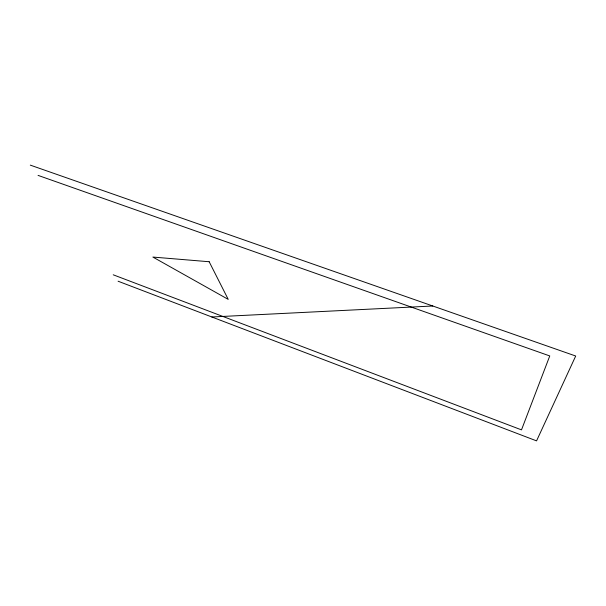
<?xml version="1.0" encoding="UTF-8"?>
<svg xmlns="http://www.w3.org/2000/svg" width="606" height="606" viewBox="0 0 606 606"><rect width="100%" height="100%" fill="white"/><g stroke="black" fill="none" stroke-linecap="round" stroke-linejoin="round"><path stroke-width="0.91" d="M211.835 316.983L432.79 306M30.3 165.127L575.7 356.017L536.56 440.873L118.087 281.214M38.057 175.384L549.763 355.942L521.493 429.874L113.231 274.798M209.168 261.739L152.886 257.065L228.235 299.387L209.168 261.739"/></g></svg>
